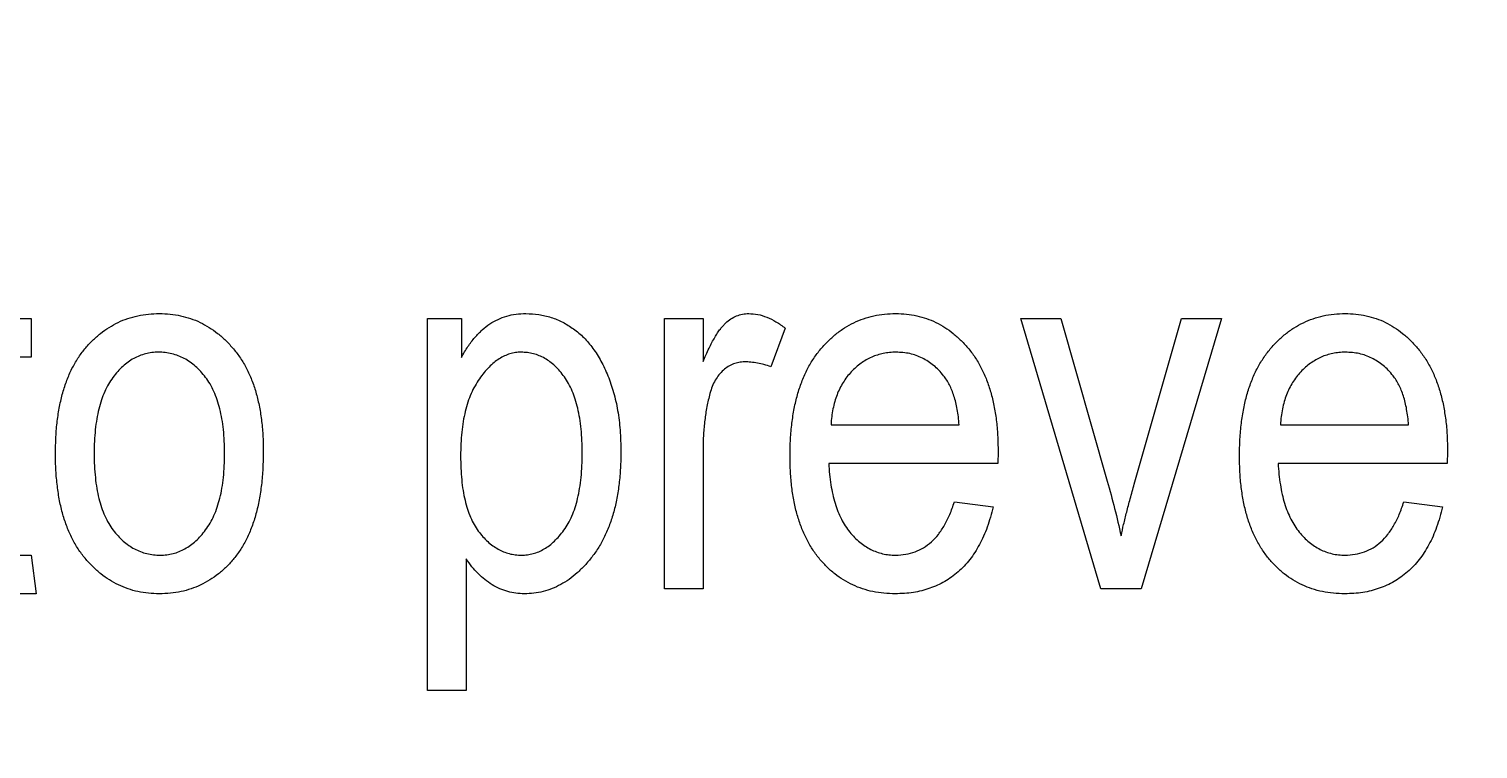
# Model space of a CAD drawing. Header units: millimetres. Extents: x -34 to 34, y -34 to 34.
# Drawn here: x 5.96 to 12.96, y -1.17 to 2.31 of the extents above; entities that cross this region are included whole.
import ezdxf

# ---------------------------------------------------------------- set-up
doc = ezdxf.new("R2010")
doc.units = ezdxf.units.MM

msp = doc.modelspace()

# ---------------------------------------------------------------- linework, layer by layer
at = {"color": 7, "linetype": 'Continuous', "lineweight": 25}
for p, q in [((5.7874, 0.9082), (5.9742, 0.9082)), ((5.9742, 0.9082), (5.9742, 0.7214)), ((7.8888, -0.8896), (7.8888, 0.9082)), ((7.8888, 0.9082), (8.0522, 0.9082)), ((8.0522, 0.9082), (8.0522, 0.7196)), ((9.0328, -0.3993), (9.0328, 0.9082)), ((9.0328, 0.9082), (9.2196, 0.9082)), ((9.2196, 0.9082), (9.2196, 0.6995)), ((9.6165, 0.8615), (9.5465, 0.6747)), ((10.7544, 0.9082), (10.9474, 0.9082)), ((11.1419, -0.3993), (10.7544, 0.9082)), ((10.9474, 0.9082), (11.1721, 0.122)), ((11.3027, 0.1071), (11.5311, 0.9082)), ((11.7241, 0.9082), (11.3367, -0.3993)), ((11.5311, 0.9082), (11.7241, 0.9082)), ((5.9742, 0.7214), (5.7874, 0.7214)), ((9.838, 0.3945), (10.4571, 0.3945)), ((12.0094, 0.3945), (12.6285, 0.3945)), ((9.2196, 0.2785), (9.2196, -0.3993)), ((10.645, 0.2654), (10.6439, 0.2078)), ((12.8164, 0.2654), (12.8153, 0.2078)), ((10.6439, 0.2078), (9.8267, 0.2078)), ((12.8153, 0.2078), (11.9981, 0.2078)), ((10.4337, 0.021), (10.6205, -0.0024)), ((12.6051, 0.021), (12.7919, -0.0024)), ((5.8929, -0.2359), (5.9742, -0.2359)), ((5.9742, -0.2359), (5.9976, -0.4226)), ((8.0756, -0.2534), (8.0756, -0.8896)), ((9.2196, -0.3993), (9.0328, -0.3993)), ((11.3367, -0.3993), (11.1419, -0.3993)), ((5.9976, -0.4226), (5.8593, -0.4226)), ((8.0756, -0.8896), (7.8888, -0.8896))]:
    msp.add_line(p, q, dxfattribs=at)
at = {"color": 7, "linetype": 'Continuous'}
msp.add_circle((0, 0), 34, dxfattribs=at)
at = {"color": 7, "linetype": 'Continuous', "lineweight": 25}
for points, knots in [([(6.0909, 0.2545), (6.0914, 0.2816), (6.0922, 0.3342), (6.0986, 0.4106), (6.1101, 0.4817), (6.1249, 0.5479), (6.1452, 0.6089), (6.1694, 0.6649), (6.1984, 0.7156), (6.2317, 0.7611), (6.2686, 0.801), (6.3077, 0.8361), (6.3496, 0.8654), (6.3936, 0.8898), (6.44, 0.9084), (6.4888, 0.922), (6.5401, 0.9302), (6.5752, 0.9311), (6.5929, 0.9316)], [0, 0, 0, 0, 0.0857885, 0.1664595, 0.2420111, 0.3134663, 0.3807164, 0.4449487, 0.5060989, 0.5652478, 0.6226765, 0.6777026, 0.7312604, 0.7839272, 0.8362008, 0.88929, 0.9437894, 1, 1, 1, 1]), ([(6.5929, 0.9316), (6.6105, 0.9311), (6.6449, 0.9303), (6.6955, 0.9219), (6.7437, 0.9084), (6.7901, 0.8899), (6.8337, 0.8653), (6.8756, 0.8362), (6.9148, 0.8009), (6.9518, 0.761), (6.9861, 0.7162), (7.015, 0.6658), (7.0402, 0.6111), (7.0599, 0.5514), (7.0756, 0.4873), (7.0868, 0.4183), (7.0939, 0.3447), (7.0946, 0.294), (7.0949, 0.268)], [0, 0, 0, 0, 0.056299, 0.110484, 0.164018, 0.2171, 0.270239, 0.324625, 0.380501, 0.439083, 0.499299, 0.561252, 0.625211, 0.69239, 0.762761, 0.837168, 0.916399, 1, 1, 1, 1]), ([(8.0522, 0.7196), (8.0624, 0.7372), (8.082, 0.7709), (8.1156, 0.8157), (8.1512, 0.8526), (8.1886, 0.8823), (8.2286, 0.9044), (8.2711, 0.9204), (8.3166, 0.9296), (8.3478, 0.9309), (8.3638, 0.9316)], [0, 0, 0, 0, 0.153442, 0.293513, 0.421223, 0.538768, 0.652023, 0.764571, 0.87963, 1, 1, 1, 1]), ([(8.3638, 0.9316), (8.3846, 0.9307), (8.4258, 0.9289), (8.4858, 0.9145), (8.5425, 0.8909), (8.5867, 0.8636), (8.62, 0.8376), (8.6441, 0.8153), (8.6667, 0.7904), (8.688, 0.7632), (8.708, 0.7336), (8.7269, 0.7016), (8.7445, 0.6671), (8.7661, 0.6172), (8.7893, 0.5495), (8.8089, 0.4616), (8.8205, 0.366), (8.822, 0.2997), (8.8227, 0.2654)], [0, 0, 0, 0, 0.0692666, 0.1364748, 0.2038333, 0.2725513, 0.3079406, 0.3442401, 0.3814079, 0.4193833, 0.4589287, 0.5002137, 0.5428441, 0.5873412, 0.6808391, 0.7798051, 0.8860129, 1, 1, 1, 1]), ([(9.2196, 0.6995), (9.2244, 0.7108), (9.2336, 0.7324), (9.2484, 0.7629), (9.262, 0.7908), (9.276, 0.8156), (9.2893, 0.8375), (9.3026, 0.8564), (9.3154, 0.8723), (9.3319, 0.8893), (9.3534, 0.9061), (9.3808, 0.921), (9.4101, 0.9299), (9.4302, 0.931), (9.4403, 0.9316)], [0, 0, 0, 0, 0.107464, 0.207128, 0.29815, 0.381595, 0.457107, 0.523978, 0.584878, 0.637149, 0.732511, 0.823565, 0.910677, 1, 1, 1, 1]), ([(9.4403, 0.9316), (9.4549, 0.9307), (9.4847, 0.9289), (9.5292, 0.9146), (9.5741, 0.8927), (9.602, 0.8722), (9.6165, 0.8615)], [0, 0, 0, 0, 0.226109, 0.462956, 0.719978, 1, 1, 1, 1]), ([(9.6399, 0.2435), (9.6403, 0.2706), (9.641, 0.3234), (9.6481, 0.4001), (9.6592, 0.4718), (9.6747, 0.5385), (9.6952, 0.6001), (9.7199, 0.6569), (9.7492, 0.7089), (9.7831, 0.7555), (9.8208, 0.7966), (9.8607, 0.8327), (9.9029, 0.8635), (9.9479, 0.8881), (9.9952, 0.9079), (10.0449, 0.9217), (10.0971, 0.9298), (10.1326, 0.931), (10.1506, 0.9316)], [0, 0, 0, 0, 0.084514, 0.164397, 0.239575, 0.310424, 0.377514, 0.441638, 0.503055, 0.562996, 0.620921, 0.676452, 0.730182, 0.783428, 0.835913, 0.88941, 0.943848, 1, 1, 1, 1]), ([(10.1506, 0.9316), (10.1679, 0.9311), (10.202, 0.9302), (10.252, 0.922), (10.2997, 0.9084), (10.3453, 0.8897), (10.3886, 0.8655), (10.4292, 0.8355), (10.4681, 0.8007), (10.5046, 0.7606), (10.5378, 0.7154), (10.5668, 0.6651), (10.5906, 0.6099), (10.6109, 0.5503), (10.6259, 0.4857), (10.6373, 0.4165), (10.6438, 0.3425), (10.6446, 0.2916), (10.645, 0.2654)], [0, 0, 0, 0, 0.05571, 0.109694, 0.162658, 0.215196, 0.268175, 0.32202, 0.377796, 0.436048, 0.496318, 0.558287, 0.622502, 0.689912, 0.760814, 0.835862, 0.91572, 1, 1, 1, 1]), ([(11.8113, 0.2435), (11.8117, 0.2706), (11.8124, 0.3234), (11.8195, 0.4001), (11.8306, 0.4718), (11.8461, 0.5385), (11.8666, 0.6001), (11.8913, 0.6569), (11.9206, 0.7089), (11.9545, 0.7555), (11.9922, 0.7966), (12.0321, 0.8327), (12.0743, 0.8635), (12.1193, 0.8881), (12.1666, 0.9079), (12.2163, 0.9217), (12.2685, 0.9298), (12.304, 0.931), (12.322, 0.9316)], [0, 0, 0, 0, 0.084514, 0.164397, 0.239575, 0.310424, 0.377514, 0.441638, 0.503055, 0.562996, 0.620921, 0.676452, 0.730182, 0.783428, 0.835913, 0.88941, 0.943848, 1, 1, 1, 1]), ([(12.322, 0.9316), (12.3393, 0.9311), (12.3734, 0.9302), (12.4234, 0.922), (12.4711, 0.9084), (12.5167, 0.8897), (12.56, 0.8655), (12.6006, 0.8355), (12.6395, 0.8007), (12.676, 0.7606), (12.7092, 0.7154), (12.7382, 0.6651), (12.762, 0.6099), (12.7823, 0.5503), (12.7973, 0.4857), (12.8087, 0.4165), (12.8151, 0.3425), (12.816, 0.2916), (12.8164, 0.2654)], [0, 0, 0, 0, 0.05571, 0.109694, 0.162658, 0.215196, 0.268175, 0.32202, 0.377796, 0.436048, 0.496318, 0.558287, 0.622502, 0.689912, 0.760814, 0.835862, 0.91572, 1, 1, 1, 1]), ([(6.5882, 0.7448), (6.5776, 0.7445), (6.5567, 0.7439), (6.5261, 0.7377), (6.4967, 0.7282), (6.4683, 0.7149), (6.4412, 0.6977), (6.4156, 0.6762), (6.3911, 0.6512), (6.3676, 0.6228), (6.3466, 0.5902), (6.3278, 0.5539), (6.3122, 0.5135), (6.2995, 0.4693), (6.2897, 0.4212), (6.283, 0.3693), (6.2785, 0.3135), (6.278, 0.275), (6.2777, 0.2552)], [0, 0, 0, 0, 0.049208, 0.096939, 0.14444, 0.192437, 0.241939, 0.293272, 0.347178, 0.404151, 0.464138, 0.527023, 0.593715, 0.664842, 0.74037, 0.821268, 0.90793, 1, 1, 1, 1]), ([(6.9081, 0.2552), (6.9079, 0.2751), (6.9074, 0.3138), (6.9028, 0.3696), (6.8963, 0.4218), (6.8859, 0.4697), (6.8734, 0.5141), (6.8571, 0.5542), (6.8389, 0.591), (6.817, 0.6232), (6.7933, 0.6517), (6.7682, 0.6766), (6.7417, 0.6977), (6.7139, 0.7151), (6.6843, 0.7282), (6.6535, 0.7377), (6.6213, 0.7438), (6.5993, 0.7445), (6.5882, 0.7448)], [0, 0, 0, 0, 0.091482, 0.177065, 0.256957, 0.332205, 0.401911, 0.467978, 0.530577, 0.589659, 0.646279, 0.700302, 0.751512, 0.801343, 0.850264, 0.899299, 0.949177, 1, 1, 1, 1]), ([(8.3408, 0.7448), (8.3316, 0.7445), (8.3132, 0.7439), (8.2863, 0.7372), (8.2597, 0.7274), (8.2343, 0.7127), (8.2088, 0.695), (8.1849, 0.6722), (8.1609, 0.6463), (8.1382, 0.6161), (8.117, 0.5822), (8.0983, 0.5445), (8.0827, 0.503), (8.07, 0.458), (8.0602, 0.4094), (8.0535, 0.3572), (8.0489, 0.3015), (8.0485, 0.263), (8.0482, 0.2431)], [0, 0, 0, 0, 0.042928, 0.086292, 0.129673, 0.175437, 0.22377, 0.275097, 0.330072, 0.389583, 0.452179, 0.517819, 0.586869, 0.659905, 0.737412, 0.819232, 0.906881, 1, 1, 1, 1]), ([(8.6359, 0.2574), (8.6356, 0.2774), (8.6351, 0.3162), (8.631, 0.3723), (8.6247, 0.4245), (8.6152, 0.4726), (8.6034, 0.5168), (8.5882, 0.5567), (8.571, 0.593), (8.5506, 0.6249), (8.5288, 0.6531), (8.5055, 0.6777), (8.4808, 0.6983), (8.4552, 0.7153), (8.4283, 0.7285), (8.4003, 0.7382), (8.3709, 0.7437), (8.3509, 0.7444), (8.3408, 0.7448)], [0, 0, 0, 0, 0.094933, 0.183162, 0.266062, 0.343445, 0.415028, 0.482012, 0.545294, 0.604496, 0.660643, 0.713937, 0.764162, 0.81234, 0.859156, 0.905357, 0.952174, 1, 1, 1, 1]), ([(10.1514, 0.7448), (10.141, 0.7445), (10.1206, 0.7439), (10.0906, 0.7396), (10.0619, 0.7316), (10.034, 0.7217), (10.0077, 0.7078), (9.9822, 0.6918), (9.9582, 0.6723), (9.9353, 0.6501), (9.9142, 0.6256), (9.8958, 0.5985), (9.8798, 0.5697), (9.8661, 0.5388), (9.8553, 0.5056), (9.847, 0.4703), (9.8405, 0.4332), (9.8389, 0.4076), (9.838, 0.3945)], [0, 0, 0, 0, 0.059496, 0.117439, 0.173917, 0.230546, 0.287144, 0.344361, 0.403544, 0.464857, 0.527346, 0.58921, 0.652435, 0.71661, 0.783604, 0.852624, 0.924924, 1, 1, 1, 1]), ([(10.3819, 0.6309), (10.3743, 0.64), (10.3594, 0.6577), (10.3346, 0.6813), (10.3076, 0.7006), (10.2795, 0.7169), (10.2496, 0.7292), (10.2184, 0.7387), (10.1853, 0.7436), (10.1628, 0.7444), (10.1514, 0.7448)], [0, 0, 0, 0, 0.132804, 0.260544, 0.383948, 0.505265, 0.625434, 0.746635, 0.871231, 1, 1, 1, 1]), ([(12.3228, 0.7448), (12.3124, 0.7445), (12.292, 0.7439), (12.2619, 0.7396), (12.2333, 0.7316), (12.2054, 0.7217), (12.1791, 0.7078), (12.1536, 0.6918), (12.1296, 0.6723), (12.1067, 0.6501), (12.0856, 0.6256), (12.0672, 0.5985), (12.0512, 0.5697), (12.0375, 0.5388), (12.0267, 0.5056), (12.0184, 0.4703), (12.0119, 0.4332), (12.0102, 0.4076), (12.0094, 0.3945)], [0, 0, 0, 0, 0.059496, 0.117439, 0.173917, 0.230546, 0.287144, 0.344361, 0.403544, 0.464857, 0.527346, 0.58921, 0.652435, 0.71661, 0.783604, 0.852624, 0.924924, 1, 1, 1, 1]), ([(12.5533, 0.6309), (12.5457, 0.64), (12.5308, 0.6577), (12.506, 0.6813), (12.479, 0.7006), (12.4509, 0.7169), (12.421, 0.7292), (12.3898, 0.7387), (12.3567, 0.7436), (12.3342, 0.7444), (12.3228, 0.7448)], [0, 0, 0, 0, 0.132804, 0.260544, 0.383948, 0.505265, 0.625434, 0.746635, 0.871231, 1, 1, 1, 1]), ([(9.4199, 0.6981), (9.4107, 0.6976), (9.3925, 0.6967), (9.3661, 0.6883), (9.3405, 0.676), (9.3171, 0.6579), (9.2956, 0.636), (9.2779, 0.6093), (9.2629, 0.5791), (9.2563, 0.557), (9.2528, 0.5456)], [0, 0, 0, 0, 0.1128482, 0.2237707, 0.3390101, 0.4609585, 0.5859785, 0.7164537, 0.8531372, 1, 1, 1, 1]), ([(9.5465, 0.6747), (9.5357, 0.6783), (9.5147, 0.6853), (9.4827, 0.6926), (9.4512, 0.6972), (9.4303, 0.6978), (9.4199, 0.6981)], [0, 0, 0, 0, 0.263191, 0.515011, 0.759958, 1, 1, 1, 1]), ([(10.4571, 0.3945), (10.4559, 0.4073), (10.4536, 0.4321), (10.4479, 0.468), (10.4413, 0.5015), (10.4323, 0.5324), (10.4224, 0.5608), (10.4105, 0.5865), (10.3977, 0.6102), (10.3871, 0.6241), (10.3819, 0.6309)], [0, 0, 0, 0, 0.153117, 0.296903, 0.433148, 0.55985, 0.680043, 0.79167, 0.898167, 1, 1, 1, 1]), ([(12.6285, 0.3945), (12.6273, 0.4073), (12.6249, 0.4321), (12.6193, 0.468), (12.6127, 0.5015), (12.6037, 0.5324), (12.5938, 0.5608), (12.5819, 0.5865), (12.5691, 0.6102), (12.5585, 0.6241), (12.5533, 0.6309)], [0, 0, 0, 0, 0.153117, 0.296903, 0.433148, 0.55985, 0.680043, 0.79167, 0.898167, 1, 1, 1, 1]), ([(9.2528, 0.5456), (9.2476, 0.5244), (9.2372, 0.4816), (9.2274, 0.4156), (9.2209, 0.3477), (9.2201, 0.3018), (9.2196, 0.2785)], [0, 0, 0, 0, 0.242734, 0.489053, 0.741607, 1, 1, 1, 1]), ([(6.5929, -0.4226), (6.5754, -0.4222), (6.5407, -0.4213), (6.4899, -0.4131), (6.4413, -0.3996), (6.3951, -0.3804), (6.3511, -0.3562), (6.3094, -0.3266), (6.2701, -0.2915), (6.2332, -0.2513), (6.1994, -0.206), (6.1703, -0.1551), (6.1458, -0.099), (6.1254, -0.0381), (6.1098, 0.028), (6.0993, 0.099), (6.092, 0.175), (6.0913, 0.2274), (6.0909, 0.2545)], [0, 0, 0, 0, 0.055517, 0.109709, 0.162498, 0.214987, 0.267724, 0.321039, 0.376682, 0.434188, 0.493645, 0.555402, 0.619368, 0.687195, 0.758459, 0.834052, 0.914482, 1, 1, 1, 1]), ([(6.2777, 0.2552), (6.278, 0.2351), (6.2785, 0.1962), (6.2831, 0.14), (6.2896, 0.0876), (6.3, 0.0394), (6.3125, -0.0052), (6.3285, -0.0455), (6.3472, -0.0822), (6.3687, -0.1146), (6.3925, -0.1432), (6.4178, -0.1677), (6.4442, -0.1888), (6.472, -0.2061), (6.5015, -0.2193), (6.5324, -0.2288), (6.5646, -0.2349), (6.5866, -0.2355), (6.5977, -0.2359)], [0, 0, 0, 0, 0.091829, 0.17777, 0.25803, 0.333106, 0.403186, 0.469619, 0.531579, 0.590989, 0.647479, 0.700989, 0.752082, 0.801798, 0.850607, 0.89953, 0.949294, 1, 1, 1, 1]), ([(7.0949, 0.268), (7.0945, 0.2397), (7.0937, 0.1851), (7.0873, 0.106), (7.0759, 0.0326), (7.061, -0.0356), (7.0407, -0.0978), (7.0169, -0.1549), (6.9879, -0.2063), (6.9546, -0.252), (6.918, -0.2922), (6.8789, -0.3272), (6.837, -0.3565), (6.793, -0.3809), (6.7463, -0.3995), (6.6974, -0.4131), (6.646, -0.4213), (6.6108, -0.4222), (6.5929, -0.4226)], [0, 0, 0, 0, 0.088003, 0.170193, 0.247313, 0.319619, 0.387372, 0.451254, 0.51221, 0.57084, 0.627211, 0.68147, 0.73428, 0.786212, 0.838108, 0.890456, 0.944195, 1, 1, 1, 1]), ([(6.5977, -0.2359), (6.6082, -0.2355), (6.6289, -0.2349), (6.6593, -0.2288), (6.6887, -0.2193), (6.7167, -0.2057), (6.7436, -0.1882), (6.7697, -0.1675), (6.7941, -0.1423), (6.8174, -0.1135), (6.8391, -0.081), (6.8577, -0.0442), (6.8733, -0.0036), (6.8859, 0.0408), (6.8964, 0.0888), (6.9028, 0.141), (6.9074, 0.1969), (6.9079, 0.2354), (6.9081, 0.2552)], [0, 0, 0, 0, 0.048586, 0.09626, 0.143167, 0.191349, 0.240317, 0.291669, 0.34551, 0.402853, 0.463077, 0.526389, 0.593526, 0.664568, 0.740121, 0.821482, 0.90804, 1, 1, 1, 1]), ([(8.0482, 0.2431), (8.0485, 0.2233), (8.049, 0.185), (8.0531, 0.1294), (8.0594, 0.0778), (8.0689, 0.0303), (8.0808, -0.0132), (8.0954, -0.0527), (8.1128, -0.0881), (8.133, -0.1195), (8.1554, -0.1465), (8.1782, -0.1708), (8.2031, -0.1904), (8.2286, -0.2071), (8.2554, -0.22), (8.2834, -0.2292), (8.3125, -0.2348), (8.3322, -0.2355), (8.3422, -0.2359)], [0, 0, 0, 0, 0.094942, 0.183682, 0.266452, 0.343649, 0.415557, 0.482074, 0.545093, 0.604046, 0.660339, 0.713049, 0.763156, 0.811613, 0.858753, 0.90534, 0.952163, 1, 1, 1, 1]), ([(8.3422, -0.2359), (8.3519, -0.2356), (8.371, -0.235), (8.399, -0.2286), (8.4264, -0.2197), (8.4525, -0.2058), (8.4781, -0.1891), (8.5021, -0.1679), (8.5255, -0.1433), (8.5482, -0.1153), (8.5692, -0.0831), (8.5868, -0.0463), (8.6023, -0.0057), (8.6144, 0.0391), (8.6244, 0.0878), (8.6311, 0.1407), (8.6351, 0.1977), (8.6356, 0.2371), (8.6359, 0.2574)], [0, 0, 0, 0, 0.045377, 0.089899, 0.134674, 0.181079, 0.228616, 0.278607, 0.331721, 0.388391, 0.448495, 0.512331, 0.580364, 0.652965, 0.730761, 0.814592, 0.904241, 1, 1, 1, 1]), ([(8.8227, 0.2654), (8.8223, 0.2386), (8.8215, 0.1866), (8.8149, 0.1109), (8.804, 0.04), (8.7893, -0.0264), (8.7696, -0.0879), (8.7454, -0.1446), (8.7175, -0.197), (8.6844, -0.2437), (8.6494, -0.2858), (8.6118, -0.322), (8.5734, -0.3533), (8.5329, -0.3785), (8.4911, -0.3983), (8.4475, -0.4122), (8.4025, -0.421), (8.372, -0.4221), (8.3565, -0.4226)], [0, 0, 0, 0, 0.086891, 0.168925, 0.246428, 0.319699, 0.38937, 0.455882, 0.519657, 0.581758, 0.641156, 0.697276, 0.750919, 0.801641, 0.851801, 0.900744, 0.94976, 1, 1, 1, 1]), ([(10.1488, -0.4226), (10.1303, -0.4222), (10.0939, -0.4213), (10.0407, -0.413), (9.9902, -0.3998), (9.9426, -0.3804), (9.8976, -0.3563), (9.8551, -0.3268), (9.8158, -0.2916), (9.7792, -0.2514), (9.7463, -0.2061), (9.7179, -0.1556), (9.6933, -0.1008), (9.6738, -0.0409), (9.6585, 0.0235), (9.6477, 0.0927), (9.6411, 0.1665), (9.6403, 0.2174), (9.6399, 0.2435)], [0, 0, 0, 0, 0.058734, 0.115345, 0.170494, 0.224181, 0.278063, 0.332137, 0.387914, 0.445297, 0.504439, 0.565292, 0.628705, 0.694986, 0.764829, 0.838697, 0.916978, 1, 1, 1, 1]), ([(12.3202, -0.4226), (12.3017, -0.4222), (12.2653, -0.4213), (12.2121, -0.413), (12.1616, -0.3998), (12.114, -0.3804), (12.069, -0.3563), (12.0265, -0.3268), (11.9872, -0.2916), (11.9506, -0.2514), (11.9177, -0.2061), (11.8893, -0.1556), (11.8647, -0.1008), (11.8452, -0.0409), (11.8299, 0.0235), (11.8191, 0.0927), (11.8125, 0.1665), (11.8117, 0.2174), (11.8113, 0.2435)], [0, 0, 0, 0, 0.0587342, 0.1153448, 0.1704941, 0.2241815, 0.2780627, 0.3321372, 0.3879138, 0.4452969, 0.5044393, 0.5652916, 0.6287049, 0.6949858, 0.7648294, 0.8386967, 0.9169777, 1, 1, 1, 1]), ([(9.8267, 0.2078), (9.8278, 0.19), (9.83, 0.1554), (9.8368, 0.1054), (9.8451, 0.0586), (9.857, 0.0154), (9.8707, -0.0246), (9.8872, -0.0612), (9.906, -0.0946), (9.9278, -0.1242), (9.951, -0.1505), (9.9759, -0.1733), (10.002, -0.1924), (10.0291, -0.2082), (10.0574, -0.2208), (10.0871, -0.2295), (10.1181, -0.2348), (10.1392, -0.2355), (10.1499, -0.2359)], [0, 0, 0, 0, 0.087615, 0.170302, 0.248233, 0.321396, 0.390473, 0.456094, 0.518813, 0.578779, 0.636426, 0.691492, 0.744156, 0.795371, 0.845741, 0.896295, 0.947255, 1, 1, 1, 1]), ([(11.9981, 0.2078), (11.9992, 0.19), (12.0014, 0.1554), (12.0082, 0.1054), (12.0165, 0.0586), (12.0284, 0.0154), (12.0421, -0.0246), (12.0586, -0.0612), (12.0774, -0.0946), (12.0992, -0.1242), (12.1224, -0.1505), (12.1473, -0.1733), (12.1734, -0.1924), (12.2005, -0.2082), (12.2288, -0.2208), (12.2585, -0.2295), (12.2895, -0.2348), (12.3106, -0.2355), (12.3213, -0.2359)], [0, 0, 0, 0, 0.087615, 0.170302, 0.248233, 0.321396, 0.390473, 0.456094, 0.518813, 0.578779, 0.636426, 0.691492, 0.744156, 0.795371, 0.845741, 0.896295, 0.947255, 1, 1, 1, 1]), ([(11.1721, 0.122), (11.1846, 0.0779), (11.2092, -0.0097), (11.2293, -0.0985), (11.2393, -0.1425)], [0, 0, 0, 0, 0.504245, 1, 1, 1, 1]), ([(11.2393, -0.1425), (11.2433, -0.1242), (11.2519, -0.0859), (11.2665, -0.0261), (11.2838, 0.0388), (11.2962, 0.0837), (11.3027, 0.1071)], [0, 0, 0, 0, 0.217887, 0.457027, 0.717832, 1, 1, 1, 1]), ([(10.1499, -0.2359), (10.1663, -0.2351), (10.1983, -0.2337), (10.2443, -0.2213), (10.2863, -0.2008), (10.3244, -0.1722), (10.3583, -0.1354), (10.3878, -0.0905), (10.4139, -0.038), (10.4269, 0.0007), (10.4337, 0.021)], [0, 0, 0, 0, 0.118665, 0.231916, 0.342835, 0.456337, 0.575618, 0.704131, 0.845043, 1, 1, 1, 1]), ([(12.3213, -0.2359), (12.3377, -0.2351), (12.3697, -0.2337), (12.4157, -0.2213), (12.4577, -0.2008), (12.4958, -0.1722), (12.5297, -0.1354), (12.5592, -0.0905), (12.5853, -0.038), (12.5983, 0.0007), (12.6051, 0.021)], [0, 0, 0, 0, 0.118665, 0.231916, 0.342835, 0.456337, 0.575618, 0.704131, 0.845043, 1, 1, 1, 1]), ([(10.6205, -0.0024), (10.6165, -0.0192), (10.6086, -0.0522), (10.5931, -0.0996), (10.5758, -0.144), (10.5557, -0.1849), (10.5333, -0.2227), (10.5089, -0.2575), (10.4818, -0.2891), (10.4522, -0.3171), (10.4207, -0.3421), (10.3873, -0.3638), (10.352, -0.382), (10.3147, -0.3966), (10.276, -0.4084), (10.2352, -0.4168), (10.1926, -0.4214), (10.1635, -0.4222), (10.1488, -0.4226)], [0, 0, 0, 0, 0.075174, 0.14731, 0.216045, 0.281929, 0.345137, 0.40652, 0.466426, 0.525438, 0.583328, 0.640593, 0.698215, 0.755575, 0.814041, 0.873896, 0.936055, 1, 1, 1, 1]), ([(12.7919, -0.0024), (12.7879, -0.0192), (12.78, -0.0522), (12.7645, -0.0996), (12.7472, -0.144), (12.7271, -0.1849), (12.7047, -0.2227), (12.6803, -0.2575), (12.6532, -0.2891), (12.6236, -0.3171), (12.5921, -0.3421), (12.5587, -0.3638), (12.5234, -0.382), (12.4861, -0.3966), (12.4474, -0.4084), (12.4066, -0.4168), (12.364, -0.4214), (12.3349, -0.4222), (12.3202, -0.4226)], [0, 0, 0, 0, 0.075174, 0.14731, 0.216045, 0.281929, 0.345137, 0.40652, 0.466426, 0.525438, 0.583328, 0.640593, 0.698215, 0.755575, 0.814041, 0.873896, 0.936055, 1, 1, 1, 1]), ([(8.3565, -0.4226), (8.3427, -0.422), (8.3155, -0.4208), (8.2754, -0.4126), (8.2369, -0.3986), (8.1999, -0.3791), (8.165, -0.3546), (8.1322, -0.3255), (8.1021, -0.2916), (8.0845, -0.2663), (8.0756, -0.2534)], [0, 0, 0, 0, 0.12075, 0.238234, 0.357259, 0.478839, 0.603625, 0.730474, 0.861837, 1, 1, 1, 1])]:
    msp.add_open_spline(points, degree=3, knots=knots, dxfattribs=at)

doc.saveas('drawing.dxf')
